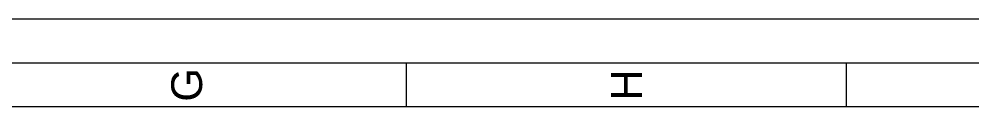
# Paper-space layout 'A1 - Portrait' of a CAD drawing. Header units: millimetres. Extents: x 0 to 594, y 0 to 841.
# Drawn here: x 302.9 to 411.3, y 831 to 841 of the extents above; entities that cross this region are included whole.
import ezdxf
from ezdxf.enums import TextEntityAlignment as Align

# ---------------------------------------------------------------- set-up
doc = ezdxf.new("R2010")
doc.units = ezdxf.units.MM
for name, color, linetype, lineweight in [('CDL_FRAME', 7, 'Continuous', 18), ('CDL_FRAME_GREEN', 3, 'Continuous', 18), ('CDL_FRAME_RED', 1, 'Continuous', 18), ('CDL_FRAME_YELLOW', 2, 'Continuous', 18)]:
    doc.layers.add(name, color=color, linetype=linetype, lineweight=lineweight)
doc.layers.add('CDL_TITLE_BLOCK', color=7, linetype='Continuous')
doc.styles.add('RHI_BORDER', font='arial.ttf')

# ---------------------------------------------------------------- blocks, each defined once
blk = doc.blocks.new('PORTRAIT_DINA1_FRAME_REV03_ISO5457')
at = {"layer": 'CDL_FRAME', "linetype": 'Continuous'}
blk.add_line((584, 831), (10, 831), dxfattribs=at)
at = {"layer": 'CDL_FRAME_GREEN', "linetype": 'Continuous'}
blk.add_line((594, 841), (0, 841), dxfattribs=at)
at = {"layer": 'CDL_FRAME_RED', "linetype": 'Continuous'}
blk.add_line((589, 836), (5, 836), dxfattribs=at)
at = {"layer": 'CDL_FRAME_YELLOW', "linetype": 'Continuous'}
for p, q in [((347, 831), (347, 836)), ((397, 831), (397, 836))]:
    blk.add_line(p, q, dxfattribs=at)
at = {"layer": 'CDL_FRAME_GREEN', "linetype": 'Continuous', "style": 'RHI_BORDER'}
for s, p in [('G', (322, 833.5)), ('H', (372, 833.5))]:
    blk.add_text(s, height=3.5, rotation=90, dxfattribs=at).set_placement(p, align=Align.MIDDLE_CENTER)

psp = doc.layouts.new('A1 - Portrait')

# ---------------------------------------------------------------- block references
at = {"layer": 'CDL_TITLE_BLOCK', "lineweight": 0}
psp.add_blockref('PORTRAIT_DINA1_FRAME_REV03_ISO5457', (0, 0), dxfattribs=at)

doc.saveas('drawing.dxf')
